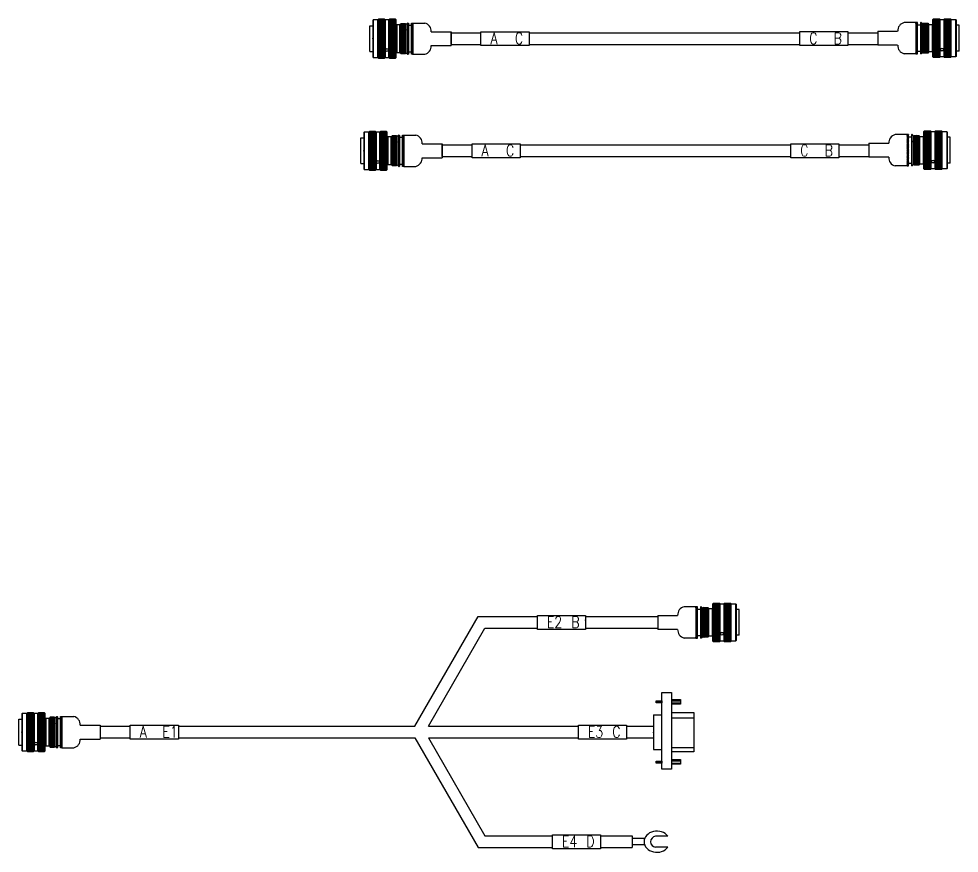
# Model space of a CAD drawing. Header units: inches. Extents: x -3640 to 3889, y -2291 to 954.
# Drawn here: x 3297 to 3707, y -726.9 to -363 of the extents above; entities that cross this region are included whole.
import ezdxf

# ---------------------------------------------------------------- set-up
doc = ezdxf.new("R2010")
doc.units = ezdxf.units.IN
doc.header["$MEASUREMENT"] = 0
doc.styles.add('HZ', font='txt', dxfattribs={"width": 0.8, "bigfont": 'HZDX'})
pattern_1 = [(315, (-31.73584, 8.43554), (-0.265165, -0.265165), []), (225, (-31.73584, 8.43554), (-0.265165, 0.265165), [])]
pattern_2 = [(315, (-26.94783, 8.43554), (-0.265165, -0.265165), []), (225, (-26.94783, 8.43554), (-0.265165, 0.265165), [])]
pattern_3 = [(315, (-21.85336, 6.48468), (-0.265165, -0.265165), []), (225, (-21.85336, 6.48468), (-0.265165, 0.265165), [])]
pattern_4 = [(315, (-17.36915, 6.82643), (-0.265165, -0.265165), []), (225, (-17.36915, 6.82643), (-0.265165, 0.265165), [])]
pattern_5 = [(225, (31.73584, 8.43554), (0.265165, -0.265165), []), (315, (31.73584, 8.43554), (0.265165, 0.265165), [])]
pattern_6 = [(225, (26.94783, 8.43554), (0.265165, -0.265165), []), (315, (26.94783, 8.43554), (0.265165, 0.265165), [])]
pattern_7 = [(225, (21.85336, 6.48468), (0.265165, -0.265165), []), (315, (21.85336, 6.48468), (0.265165, 0.265165), [])]
pattern_8 = [(225, (17.36915, 6.82643), (0.265165, -0.265165), []), (315, (17.36915, 6.82643), (0.265165, 0.265165), [])]

# ---------------------------------------------------------------- blocks, each defined once
blk = doc.blocks.new('dpdg-z1')
at = {"lineweight": 30}
h = blk.add_hatch(dxfattribs=at)
h.set_pattern_fill('ANSI37', color=256, scale=3, angle=540, style=0)
h.set_pattern_definition(pattern_1)
h.paths.add_polyline_path([(-31.74, -8.44), (-29.07, -8.44), (-29.07, 8.44), (-31.74, 8.44)])
h = blk.add_hatch(dxfattribs=at)
h.set_pattern_fill('ANSI37', color=256, scale=3, angle=540, style=0)
h.set_pattern_definition(pattern_2)
h.paths.add_polyline_path([(-26.95, -8.44), (-24.28, -8.44), (-24.28, 8.44), (-26.95, 8.44)])
h = blk.add_hatch(dxfattribs=at)
h.set_pattern_fill('ANSI37', color=256, scale=3, angle=540, style=0)
h.set_pattern_definition(pattern_3)
h.paths.add_polyline_path([(-19.92, 6.48), (-21.85, 6.48), (-21.85, -6.48), (-19.92, -6.48)])
h = blk.add_hatch(dxfattribs=at)
h.set_pattern_fill('ANSI37', color=256, scale=3, angle=540, style=0)
h.set_pattern_definition(pattern_4)
h.paths.add_polyline_path([(-17.37, 6.83), (-16.67, 6.83), (-16.67, -6.83), (-17.37, -6.83)])
for p, q in [((-31.74, 8.44), (-32.01, 8.16)), ((-31.74, -8.44), (-31.74, 8.44)), ((-29.07, 8.44), (-28.79, 8.16)), ((-26.95, 8.44), (-27.23, 8.16)), ((-26.95, -8.44), (-26.95, 8.44)), ((-24.28, 8.44), (-24, 8.16)), ((-35.5, 5.63), (-34.19, 5.63)), ((-35.5, -5.63), (-35.5, 5.63)), ((-33.97, 8.16), (-34.19, 7.94)), ((-34.19, 7.94), (-34.19, -7.94)), ((-24, -8.16), (-24, 8.16)), ((-23.66, 6.01), (-23.66, 6.17)), ((-21.85, 6.48), (-22.32, 6.01)), ((-21.85, -6.48), (-21.85, 6.48)), ((-19.92, 6.48), (-19.58, 6.14)), ((-18.9, 6.83), (-19.58, 6.14)), ((-19.58, -6.14), (-19.58, 6.14)), ((-18.9, -6.83), (-18.9, 6.83)), ((-18.9, 6.83), (-18.77, 6.83)), ((-18.77, -6.83), (-18.77, 6.83)), ((-18.77, 6.83), (-18.65, 6.7)), ((-18.65, 6.7), (-18.65, -6.7)), ((-17.37, 1.14), (-17.37, 5.8)), ((-16.67, 6.38), (-16.67, 6.83)), ((-16.67, 6.83), (-11.49, 6.83)), ((-8.68, 3.04), (0, 3.04)), ((0, 3.04), (0, -3.04)), ((-8.68, -3.04), (0, -3.04)), ((-35.5, -5.63), (-34.19, -5.63)), ((-34.19, -7.94), (-33.97, -8.16)), ((-32.01, -8.16), (-31.74, -8.44)), ((-28.79, -8.16), (-29.07, -8.44)), ((-27.23, -8.16), (-26.95, -8.44)), ((-24, -8.16), (-24.28, -8.44)), ((-23.66, -6.17), (-23.66, -6.01)), ((-22.32, -6.01), (-21.85, -6.48)), ((-19.58, -6.14), (-19.92, -6.48)), ((-19.58, -6.14), (-18.9, -6.83)), ((-18.9, -6.83), (-18.77, -6.83)), ((-18.65, -6.7), (-18.77, -6.83)), ((-16.67, -6.83), (-16.67, -6.38)), ((-16.67, -6.83), (-11.49, -6.83))]:
    blk.add_line(p, q, dxfattribs=at)
for points in [[(-31.74, -8.44), (-29.07, -8.44), (-29.07, 8.44), (-31.74, 8.44)], [(-26.95, -8.44), (-24.28, -8.44), (-24.28, 8.44), (-26.95, 8.44)], [(-33.97, -8.16), (-32.01, -8.16), (-32.01, 8.16), (-33.97, 8.16)], [(-28.79, -8.16), (-27.23, -8.16), (-27.23, 8.16), (-28.79, 8.16)], [(-23.66, -6.17), (-24, -6.17), (-24, 6.17), (-23.66, 6.17)], [(-22.32, 6.01), (-23.66, 6.01), (-23.66, -6.01), (-22.32, -6.01)], [(-21.85, -6.48), (-19.92, -6.48), (-19.92, 6.48), (-21.85, 6.48)], [(-18.65, -5.8), (-17.37, -5.8), (-17.37, 5.8), (-18.65, 5.8)], [(-16.67, -6.83), (-17.37, -6.83), (-17.37, 6.83), (-16.67, 6.83)]]:
    blk.add_lwpolyline(points, close=True, dxfattribs=at)
for centre, radius, start, end in [((-12.41, 3.21), 3.73, 357.2437, 75.8038), ((-12.41, -3.21), 3.73, 284.1962, 2.7563), ((-28.01, -5.32), 0.854, 23.7022, 156.2978), ((-28.01, -4.63), 0.854, 203.7022, 336.2978), ((-28.01, -4.45), 0.943, 213.9978, 326.0022)]:
    blk.add_arc(centre, radius, start, end, dxfattribs=at)
at = {"lineweight": 30, "extrusion": (0, 0, -1)}
blk.add_ellipse((-19.09, 3.83), major_axis=(-0.075, -0.107), ratio=0.554803, dxfattribs=at)
at = {"lineweight": 30}
for p in [(-34.19, 0), (-24, 0)]:
    blk.add_point(p, dxfattribs=at)
blk = doc.blocks.new('dpdg-y1')
at = {"lineweight": 30}
h = blk.add_hatch(dxfattribs=at)
h.set_pattern_fill('ANSI37', color=256, scale=3, angle=540, style=0)
h.set_pattern_definition(pattern_6)
h.paths.add_polyline_path([(26.95, 8.44), (24.28, 8.44), (24.28, -8.44), (26.95, -8.44)])
h = blk.add_hatch(dxfattribs=at)
h.set_pattern_fill('ANSI37', color=256, scale=3, angle=540, style=0)
h.set_pattern_definition(pattern_5)
h.paths.add_polyline_path([(31.74, 8.44), (29.07, 8.44), (29.07, -8.44), (31.74, -8.44)])
h = blk.add_hatch(dxfattribs=at)
h.set_pattern_fill('ANSI37', color=256, scale=3, angle=540, style=0)
h.set_pattern_definition(pattern_8)
h.paths.add_polyline_path([(17.37, 6.83), (16.67, 6.83), (16.67, -6.83), (17.37, -6.83)])
h = blk.add_hatch(dxfattribs=at)
h.set_pattern_fill('ANSI37', color=256, scale=3, angle=540, style=0)
h.set_pattern_definition(pattern_7)
h.paths.add_polyline_path([(19.92, -6.48), (21.85, -6.48), (21.85, 6.48), (19.92, 6.48)])
for p, q in [((24.28, 8.44), (24, 8.16)), ((26.95, -8.44), (26.95, 8.44)), ((26.95, 8.44), (27.23, 8.16)), ((29.07, 8.44), (28.79, 8.16)), ((31.74, -8.44), (31.74, 8.44)), ((31.74, 8.44), (32.01, 8.16)), ((16.67, 6.83), (11.49, 6.83)), ((16.67, 6.38), (16.67, 6.83)), ((17.37, 1.14), (17.37, 5.8)), ((18.77, 6.83), (18.65, 6.7)), ((18.65, 6.7), (18.65, -6.7)), ((18.77, -6.83), (18.77, 6.83)), ((18.9, 6.83), (18.77, 6.83)), ((18.9, 6.83), (19.58, 6.14)), ((18.9, -6.83), (18.9, 6.83)), ((19.92, 6.48), (19.58, 6.14)), ((19.58, -6.14), (19.58, 6.14)), ((21.85, 6.48), (22.32, 6.01)), ((21.85, -6.48), (21.85, 6.48)), ((23.66, 6.01), (23.66, 6.17)), ((24, -8.16), (24, 8.16)), ((33.97, 8.16), (34.19, 7.94)), ((34.19, 7.94), (34.19, -7.94)), ((35.5, 5.63), (34.19, 5.63)), ((35.5, -5.63), (35.5, 5.63)), ((0, 3.04), (0, -2.04)), ((0, 3.04), (0, -3.04)), ((0, 3.04), (8.68, 3.04)), ((8.68, -3.04), (0, -3.04)), ((16.67, -6.83), (11.49, -6.83)), ((16.67, -6.83), (16.67, -6.38)), ((18.65, -6.7), (18.77, -6.83)), ((18.9, -6.83), (18.77, -6.83)), ((19.58, -6.14), (18.9, -6.83)), ((19.58, -6.14), (19.92, -6.48)), ((22.32, -6.01), (21.85, -6.48)), ((23.66, -6.17), (23.66, -6.01)), ((24, -8.16), (24.28, -8.44)), ((27.23, -8.16), (26.95, -8.44)), ((28.79, -8.16), (29.07, -8.44)), ((32.01, -8.16), (31.74, -8.44)), ((34.19, -7.94), (33.97, -8.16)), ((35.5, -5.63), (34.19, -5.63))]:
    blk.add_line(p, q, dxfattribs=at)
for points in [[(26.95, -8.44), (24.28, -8.44), (24.28, 8.44), (26.95, 8.44)], [(31.74, -8.44), (29.07, -8.44), (29.07, 8.44), (31.74, 8.44)], [(16.67, -6.83), (17.37, -6.83), (17.37, 6.83), (16.67, 6.83)], [(18.65, -5.8), (17.37, -5.8), (17.37, 5.8), (18.65, 5.8)], [(21.85, -6.48), (19.92, -6.48), (19.92, 6.48), (21.85, 6.48)], [(22.32, 6.01), (23.66, 6.01), (23.66, -6.01), (22.32, -6.01)], [(23.66, -6.17), (24, -6.17), (24, 6.17), (23.66, 6.17)], [(28.79, -8.16), (27.23, -8.16), (27.23, 8.16), (28.79, 8.16)], [(33.97, -8.16), (32.01, -8.16), (32.01, 8.16), (33.97, 8.16)]]:
    blk.add_lwpolyline(points, close=True, dxfattribs=at)
for centre, radius, start, end in [((12.41, 3.21), 3.73, 104.1962, 182.7563), ((12.41, -3.21), 3.73, 177.2437, 255.8038), ((28.01, -5.32), 0.854, 23.7022, 156.2978), ((28.01, -4.63), 0.854, 203.7022, 336.2978), ((28.01, -4.45), 0.943, 213.9978, 326.0022)]:
    blk.add_arc(centre, radius, start, end, dxfattribs=at)
blk.add_ellipse((19.09, 3.83), major_axis=(0.075, -0.107), ratio=0.554803, dxfattribs=at)
for p in [(24, 0), (34.19, 0)]:
    blk.add_point(p, dxfattribs=at)
blk = doc.blocks.new('dpdg')
at = {"lineweight": 30}
for p, q in [((-91.6, -2.57), (-91.6, 2.5)), ((-91.6, 2.5), (-78.6, 2.5)), ((-91.6, 2.5), (-78.6, 2.5)), ((-57.6, 2.5), (60.4, 2.5)), ((81.4, 2.5), (94.4, 2.5)), ((81.4, 2.5), (94.4, 2.5)), ((94.4, 2.5), (94.4, -2.57)), ((-91.6, -2.57), (-78.6, -2.57)), ((-91.6, -2.57), (-78.6, -2.57)), ((-57.6, -2.57), (60.4, -2.57)), ((81.4, -2.57), (94.4, -2.57)), ((81.4, -2.57), (94.4, -2.57))]:
    blk.add_line(p, q, dxfattribs=at)
for points in [[(-78.6, 3.01), (-57.6, 3.01), (-57.6, -3.09), (-78.6, -3.09)], [(60.4, 3.03), (81.4, 3.03), (81.4, -3.07), (60.4, -3.07)]]:
    blk.add_lwpolyline(points, close=True, dxfattribs=at)
at = {"style": 'HZ', "width": 0.8}
for s, p in [('A', (-74.46, -2.43)), ('C', (-63.81, -2.43)), ('C', (64.51, -2.43)), ('B', (75.15, -2.43))]:
    blk.add_text(s, height=5, dxfattribs=at).set_placement(p)
blk = doc.blocks.new('低频两头集束')
for name, p in [('dpdg-z1', (-95.74, -0.09)), ('dpdg-y1', (90.26, 0.13)), ('dpdg', (-4.14, -0.06))]:
    blk.add_blockref(name, p)
blk = doc.blocks.new('低频两头集束连号')
for name, p in [('dpdg-z1', (-91.14, 0.2)), ('dpdg-y1', (94.86, 0.42)), ('dpdg', (0.46, 0.24))]:
    blk.add_blockref(name, p)
blk = doc.blocks.new('dp1f3-z1')
at = {"lineweight": 30}
h = blk.add_hatch(dxfattribs=at)
h.set_pattern_fill('ANSI37', color=256, scale=3, angle=540, style=0)
h.set_pattern_definition(pattern_1)
h.paths.add_polyline_path([(-31.74, -8.44), (-29.07, -8.44), (-29.07, 8.44), (-31.74, 8.44)])
h = blk.add_hatch(dxfattribs=at)
h.set_pattern_fill('ANSI37', color=256, scale=3, angle=540, style=0)
h.set_pattern_definition(pattern_2)
h.paths.add_polyline_path([(-26.95, -8.44), (-24.28, -8.44), (-24.28, 8.44), (-26.95, 8.44)])
h = blk.add_hatch(dxfattribs=at)
h.set_pattern_fill('ANSI37', color=256, scale=3, angle=540, style=0)
h.set_pattern_definition(pattern_3)
h.paths.add_polyline_path([(-19.92, 6.48), (-21.85, 6.48), (-21.85, -6.48), (-19.92, -6.48)])
h = blk.add_hatch(dxfattribs=at)
h.set_pattern_fill('ANSI37', color=256, scale=3, angle=540, style=0)
h.set_pattern_definition(pattern_4)
h.paths.add_polyline_path([(-17.37, 6.83), (-16.67, 6.83), (-16.67, -6.83), (-17.37, -6.83)])
for p, q in [((-31.74, 8.44), (-32.01, 8.16)), ((-31.74, -8.44), (-31.74, 8.44)), ((-29.07, 8.44), (-28.79, 8.16)), ((-26.95, 8.44), (-27.23, 8.16)), ((-26.95, -8.44), (-26.95, 8.44)), ((-24.28, 8.44), (-24, 8.16)), ((-35.5, 5.63), (-34.19, 5.63)), ((-35.5, -5.63), (-35.5, 5.63)), ((-33.97, 8.16), (-34.19, 7.94)), ((-34.19, 7.94), (-34.19, -7.94)), ((-24, -8.16), (-24, 8.16)), ((-23.66, 6.01), (-23.66, 6.17)), ((-21.85, 6.48), (-22.32, 6.01)), ((-21.85, -6.48), (-21.85, 6.48)), ((-19.92, 6.48), (-19.58, 6.14)), ((-18.9, 6.83), (-19.58, 6.14)), ((-19.58, -6.14), (-19.58, 6.14)), ((-18.9, -6.83), (-18.9, 6.83)), ((-18.9, 6.83), (-18.77, 6.83)), ((-18.77, -6.83), (-18.77, 6.83)), ((-18.77, 6.83), (-18.65, 6.7)), ((-18.65, 6.7), (-18.65, -6.7)), ((-17.37, 1.14), (-17.37, 5.8)), ((-16.67, 6.38), (-16.67, 6.83)), ((-16.67, 6.83), (-11.49, 6.83)), ((-8.68, 3.04), (0, 3.04)), ((0, 3.04), (0, -3.04)), ((-8.68, -3.04), (0, -3.04)), ((-35.5, -5.63), (-34.19, -5.63)), ((-34.19, -7.94), (-33.97, -8.16)), ((-32.01, -8.16), (-31.74, -8.44)), ((-28.79, -8.16), (-29.07, -8.44)), ((-27.23, -8.16), (-26.95, -8.44)), ((-24, -8.16), (-24.28, -8.44)), ((-23.66, -6.17), (-23.66, -6.01)), ((-22.32, -6.01), (-21.85, -6.48)), ((-19.58, -6.14), (-19.92, -6.48)), ((-19.58, -6.14), (-18.9, -6.83)), ((-18.9, -6.83), (-18.77, -6.83)), ((-18.65, -6.7), (-18.77, -6.83)), ((-16.67, -6.83), (-16.67, -6.38)), ((-16.67, -6.83), (-11.49, -6.83))]:
    blk.add_line(p, q, dxfattribs=at)
for points in [[(-31.74, -8.44), (-29.07, -8.44), (-29.07, 8.44), (-31.74, 8.44)], [(-26.95, -8.44), (-24.28, -8.44), (-24.28, 8.44), (-26.95, 8.44)], [(-33.97, -8.16), (-32.01, -8.16), (-32.01, 8.16), (-33.97, 8.16)], [(-28.79, -8.16), (-27.23, -8.16), (-27.23, 8.16), (-28.79, 8.16)], [(-23.66, -6.17), (-24, -6.17), (-24, 6.17), (-23.66, 6.17)], [(-22.32, 6.01), (-23.66, 6.01), (-23.66, -6.01), (-22.32, -6.01)], [(-21.85, -6.48), (-19.92, -6.48), (-19.92, 6.48), (-21.85, 6.48)], [(-18.65, -5.8), (-17.37, -5.8), (-17.37, 5.8), (-18.65, 5.8)], [(-16.67, -6.83), (-17.37, -6.83), (-17.37, 6.83), (-16.67, 6.83)]]:
    blk.add_lwpolyline(points, close=True, dxfattribs=at)
for centre, radius, start, end in [((-12.41, 3.21), 3.73, 357.2437, 75.8038), ((-12.41, -3.21), 3.73, 284.1962, 2.7563), ((-28.01, -5.32), 0.854, 23.7022, 156.2978), ((-28.01, -4.63), 0.854, 203.7022, 336.2978), ((-28.01, -4.45), 0.943, 213.9978, 326.0022)]:
    blk.add_arc(centre, radius, start, end, dxfattribs=at)
at = {"lineweight": 30, "extrusion": (0, 0, -1)}
blk.add_ellipse((-19.09, 3.83), major_axis=(-0.075, -0.107), ratio=0.554803, dxfattribs=at)
at = {"lineweight": 30}
for p in [(-34.19, 0), (-24, 0)]:
    blk.add_point(p, dxfattribs=at)
blk = doc.blocks.new('dp1f3-y1')
at = {"lineweight": 30}
h = blk.add_hatch(dxfattribs=at)
h.set_pattern_fill('ANSI37', color=256, scale=3, angle=540, style=0)
h.set_pattern_definition(pattern_6)
h.paths.add_polyline_path([(26.95, 8.44), (24.28, 8.44), (24.28, -8.44), (26.95, -8.44)])
h = blk.add_hatch(dxfattribs=at)
h.set_pattern_fill('ANSI37', color=256, scale=3, angle=540, style=0)
h.set_pattern_definition(pattern_5)
h.paths.add_polyline_path([(31.74, 8.44), (29.07, 8.44), (29.07, -8.44), (31.74, -8.44)])
h = blk.add_hatch(dxfattribs=at)
h.set_pattern_fill('ANSI37', color=256, scale=3, angle=540, style=0)
h.set_pattern_definition(pattern_8)
h.paths.add_polyline_path([(17.37, 6.83), (16.67, 6.83), (16.67, -6.83), (17.37, -6.83)])
h = blk.add_hatch(dxfattribs=at)
h.set_pattern_fill('ANSI37', color=256, scale=3, angle=540, style=0)
h.set_pattern_definition(pattern_7)
h.paths.add_polyline_path([(19.92, -6.48), (21.85, -6.48), (21.85, 6.48), (19.92, 6.48)])
for p, q in [((24.28, 8.44), (24, 8.16)), ((26.95, -8.44), (26.95, 8.44)), ((26.95, 8.44), (27.23, 8.16)), ((29.07, 8.44), (28.79, 8.16)), ((31.74, -8.44), (31.74, 8.44)), ((31.74, 8.44), (32.01, 8.16)), ((16.67, 6.83), (11.49, 6.83)), ((16.67, 6.38), (16.67, 6.83)), ((17.37, 1.14), (17.37, 5.8)), ((18.77, 6.83), (18.65, 6.7)), ((18.65, 6.7), (18.65, -6.7)), ((18.77, -6.83), (18.77, 6.83)), ((18.9, 6.83), (18.77, 6.83)), ((18.9, 6.83), (19.58, 6.14)), ((18.9, -6.83), (18.9, 6.83)), ((19.92, 6.48), (19.58, 6.14)), ((19.58, -6.14), (19.58, 6.14)), ((21.85, 6.48), (22.32, 6.01)), ((21.85, -6.48), (21.85, 6.48)), ((23.66, 6.01), (23.66, 6.17)), ((24, -8.16), (24, 8.16)), ((33.97, 8.16), (34.19, 7.94)), ((34.19, 7.94), (34.19, -7.94)), ((35.5, 5.63), (34.19, 5.63)), ((35.5, -5.63), (35.5, 5.63)), ((0, 3.04), (0, -2.04)), ((0, 3.04), (0, -3.04)), ((0, 3.04), (8.68, 3.04)), ((8.68, -3.04), (0, -3.04)), ((16.67, -6.83), (11.49, -6.83)), ((16.67, -6.83), (16.67, -6.38)), ((18.65, -6.7), (18.77, -6.83)), ((18.9, -6.83), (18.77, -6.83)), ((19.58, -6.14), (18.9, -6.83)), ((19.58, -6.14), (19.92, -6.48)), ((22.32, -6.01), (21.85, -6.48)), ((23.66, -6.17), (23.66, -6.01)), ((24, -8.16), (24.28, -8.44)), ((27.23, -8.16), (26.95, -8.44)), ((28.79, -8.16), (29.07, -8.44)), ((32.01, -8.16), (31.74, -8.44)), ((34.19, -7.94), (33.97, -8.16)), ((35.5, -5.63), (34.19, -5.63))]:
    blk.add_line(p, q, dxfattribs=at)
for points in [[(26.95, -8.44), (24.28, -8.44), (24.28, 8.44), (26.95, 8.44)], [(31.74, -8.44), (29.07, -8.44), (29.07, 8.44), (31.74, 8.44)], [(16.67, -6.83), (17.37, -6.83), (17.37, 6.83), (16.67, 6.83)], [(18.65, -5.8), (17.37, -5.8), (17.37, 5.8), (18.65, 5.8)], [(21.85, -6.48), (19.92, -6.48), (19.92, 6.48), (21.85, 6.48)], [(22.32, 6.01), (23.66, 6.01), (23.66, -6.01), (22.32, -6.01)], [(23.66, -6.17), (24, -6.17), (24, 6.17), (23.66, 6.17)], [(28.79, -8.16), (27.23, -8.16), (27.23, 8.16), (28.79, 8.16)], [(33.97, -8.16), (32.01, -8.16), (32.01, 8.16), (33.97, 8.16)]]:
    blk.add_lwpolyline(points, close=True, dxfattribs=at)
for centre, radius, start, end in [((12.41, 3.21), 3.73, 104.1962, 182.7563), ((12.41, -3.21), 3.73, 177.2437, 255.8038), ((28.01, -5.32), 0.854, 23.7022, 156.2978), ((28.01, -4.63), 0.854, 203.7022, 336.2978), ((28.01, -4.45), 0.943, 213.9978, 326.0022)]:
    blk.add_arc(centre, radius, start, end, dxfattribs=at)
blk.add_ellipse((19.09, 3.83), major_axis=(0.075, -0.107), ratio=0.554803, dxfattribs=at)
for p in [(24, 0), (34.19, 0)]:
    blk.add_point(p, dxfattribs=at)
blk = doc.blocks.new('dp1f3-y2')
at = {"color": 0, "lineweight": 30}
for p, q in [((3.56, -7.53), (3.56, 17.33)), ((3.56, 17.33), (7.75, 17.33)), ((7.75, 17.33), (7.75, -16.05)), ((1.09, 12.82), (1.09, 13.73)), ((1.09, 13.72), (3.56, 13.72)), ((3.56, 12.82), (1.09, 12.82)), ((1.1, 13.72), (1.25, 12.83)), ((1.38, 13.72), (1.54, 12.83)), ((1.69, 13.72), (1.84, 12.82)), ((2.02, 13.72), (2.17, 12.83)), ((2.34, 13.72), (2.49, 12.82)), ((2.67, 13.72), (2.82, 12.82)), ((2.99, 13.72), (3.14, 12.82)), ((3.29, 13.72), (3.45, 12.82)), ((3.56, 13.72), (3.56, 12.82)), ((7.77, 14.32), (11.7, 14.32)), ((7.77, 13.75), (11.69, 13.75)), ((7.77, 12.83), (11.71, 12.83)), ((11.7, 14.32), (11.7, 12.25)), ((7.74, 8.69), (17.47, 8.69)), ((11.7, 12.25), (7.78, 12.25)), ((0, 7.53), (0, -7.53)), ((0.07, 7.59), (3.56, 7.59)), ((7.76, 6.38), (17.47, 6.38)), ((0, -7.53), (3.56, -7.53)), ((3.56, -16.05), (3.56, -7.53)), ((7.78, -6.53), (17.47, -6.53)), ((17.47, -8.51), (7.75, -8.51)), ((7.76, -11.87), (11.69, -11.87)), ((11.69, -11.87), (11.69, -13.93)), ((1.08, -12.5), (3.56, -12.5)), ((1.08, -13.4), (1.08, -12.5)), ((3.56, -13.4), (1.08, -13.4)), ((1.09, -12.5), (1.24, -13.4)), ((1.38, -12.5), (1.53, -13.4)), ((1.53, -12.5), (1.68, -13.4)), ((1.84, -12.5), (2, -13.4)), ((2.18, -12.5), (2.33, -13.4)), ((2.51, -12.5), (2.66, -13.4)), ((2.83, -12.51), (2.98, -13.4)), ((3.15, -12.5), (3.3, -13.4)), ((3.43, -12.5), (3.55, -13.23)), ((3.56, -12.5), (3.56, -13.4)), ((7.75, -16.05), (3.56, -16.05)), ((7.76, -12.43), (11.68, -12.43)), ((7.76, -13.36), (11.7, -13.36)), ((11.69, -13.93), (7.77, -13.93))]:
    blk.add_line(p, q, dxfattribs=at)
at = {"lineweight": 30}
blk.add_line((17.47, 8.69), (17.47, -8.51), dxfattribs=at)
at = {"color": 0}
blk.add_arc((0.06, 7.53), 0.0618, 85.8533, 180.3792, dxfattribs=at)
at = {"lineweight": 30}
blk.add_point((0, 0), dxfattribs=at)
blk = doc.blocks.new('dp1f3-y3')
at = {"lineweight": 30}
for p, q in [((0, 2.54), (0, -2.54)), ((0, 1.5), (5.47, 1.5)), ((15.53, 2.39), (10.16, 2.39)), ((5.43, -1.41), (0, -1.41)), ((15.53, -2.39), (10.16, -2.39))]:
    blk.add_line(p, q, dxfattribs=at)
blk.add_arc((10.4, 0), 2.4, 95.691, 264.309, dxfattribs=at)
blk.add_ellipse((10.75, 0), major_axis=(-5.59, 0), ratio=0.827161, start_param=3.684325, end_param=8.882045, dxfattribs=at)
blk = doc.blocks.new('dp1f3')
at = {"lineweight": 30}
for p, q in [((-3.3, 2.9), (24.3, 50.71)), ((24.3, 50.71), (50.08, 50.71)), ((71.08, 50.71), (102.43, 50.71)), ((71.08, 50.71), (71.08, 45.64)), ((2.55, 2.9), (27.23, 45.64)), ((27.23, 45.64), (50.08, 45.64)), ((71.08, 45.64), (102.43, 45.64)), ((-140.46, 2.9), (-127.46, 2.9)), ((-140.46, 2.9), (-127.46, 2.9)), ((-106.46, 2.9), (-3.3, 2.9)), ((2.55, 2.9), (67.95, 2.9)), ((88.95, 2.9), (100.78, 2.9)), ((-140.46, -2.17), (-127.46, -2.17)), ((-140.46, -2.17), (-127.46, -2.17)), ((-106.46, -2.17), (-3.3, -2.17)), ((-3.3, -2.17), (24.3, -49.98)), ((2.55, -2.17), (67.95, -2.17)), ((2.55, -2.17), (27.23, -44.91)), ((88.95, -2.17), (100.78, -2.17)), ((27.23, -44.91), (56.63, -44.91)), ((77.63, -44.38), (77.63, -49.45)), ((77.63, -44.91), (91.39, -44.91)), ((24.3, -49.98), (56.63, -49.98)), ((77.63, -49.98), (91.39, -49.98))]:
    blk.add_line(p, q, dxfattribs=at)
for points in [[(50.08, 51.24), (71.08, 51.24), (71.08, 45.14), (50.08, 45.14)], [(-127.46, 3.41), (-106.46, 3.41), (-106.46, -2.69), (-127.46, -2.69)], [(67.95, 3.41), (88.95, 3.41), (88.95, -2.69), (67.95, -2.69)], [(56.63, -44.38), (77.63, -44.38), (77.63, -50.48), (56.63, -50.48)]]:
    blk.add_lwpolyline(points, close=True, dxfattribs=at)
blk.add_point((71.08, 49.14), dxfattribs=at)
blk.add_point((71.08, 49.14), dxfattribs=at)
blk.add_point((71.08, 49.14), dxfattribs=at)
at = {"lineweight": 20, "style": 'HZ', "width": 0.8}
for s, p in [('E2', (54.22, 45.8)), ('B', (64.87, 45.8)), ('A', (-123.32, -2.03)), ('E1', (-113.42, -2.03)), ('E3', (72.1, -2.03)), ('C', (82.74, -2.03)), ('E4', (60.77, -49.82)), ('D', (71.41, -49.82))]:
    blk.add_text(s, height=5, dxfattribs=at).set_placement(p)
blk = doc.blocks.new('低频集束')
for name, p in [('dp1f3-y1', (102.59, 48.23)), ('dp1f3', (0.03, 0.02)), ('dp1f3-y2', (100.79, 0.26)), ('dp1f3-z1', (-140.5, 0.36)), ('dp1f3-y3', (91.47, -47.42))]:
    blk.add_blockref(name, p)

msp = doc.modelspace()

# ---------------------------------------------------------------- block references
for name, p in [('低频两头集束连号', (3576.66, -371.86)), ('低频两头集束', (3577.35, -420.45)), ('低频集束', (3473, -674.47))]:
    msp.add_blockref(name, p)

doc.saveas('drawing.dxf')
